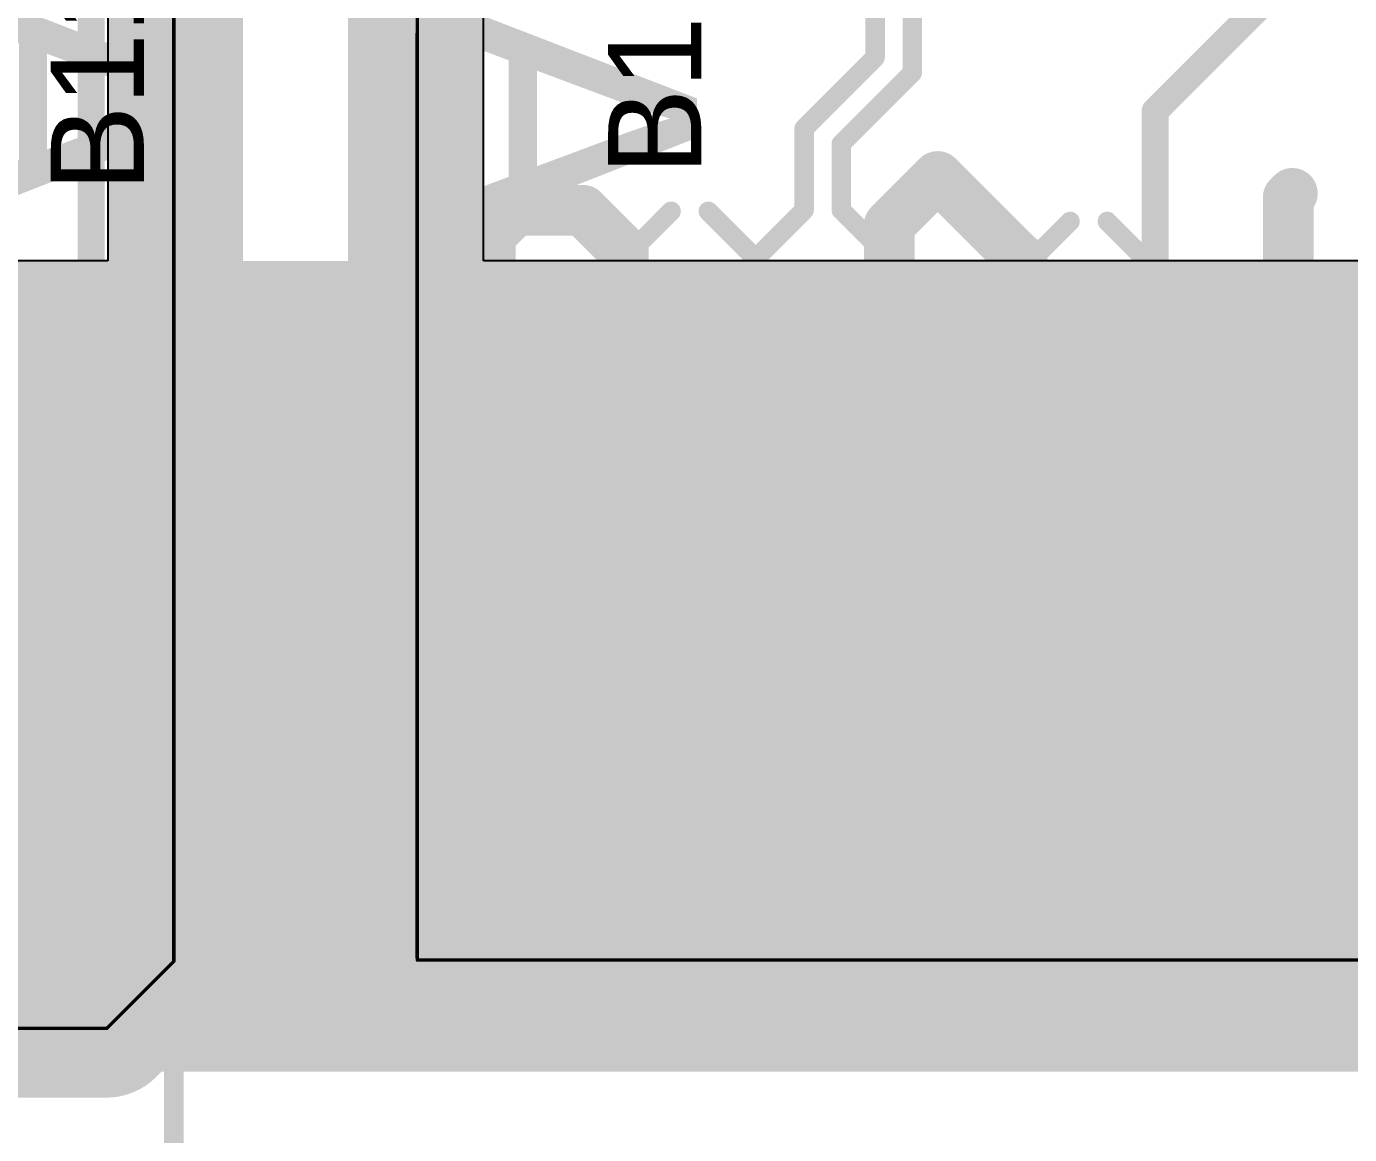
# Model space of a CAD drawing. Header units: inches. Extents: x -1.3 to 11.9, y -6.8 to 4.2.
# Drawn here: x 2.1702 to 2.5619, y -0.2086 to 0.1194 of the extents above; entities that cross this region are included whole.
import ezdxf

# ---------------------------------------------------------------- set-up
doc = ezdxf.new("R2010")
doc.units = ezdxf.units.IN
doc.header["$MEASUREMENT"] = 0
for name, color, linetype in [('02_GND1', 76, 'Continuous'), ('04_GND2', 16, 'Continuous'), ('06_GND3', 216, 'Continuous'), ('08_GND4', 136, 'Continuous'), ('09_PWR1', 136, 'Continuous'), ('10_PWR2', 136, 'Continuous'), ('11_GND5', 136, 'Continuous'), ('13_GND6', 136, 'Continuous'), ('15_GND7', 136, 'Continuous'), ('Board', 76, 'Continuous'), ('BOTTOM', 5, 'Continuous'), ('Bottom Overlay', 54, 'Continuous'), ('Bottom Paste', 16, 'Continuous'), ('Bottom Solder', 6, 'Continuous'), ('FAB_DWG_INFO', 1, 'Continuous'), ('TOP', 1, 'Continuous'), ('Top Overlay', 2, 'Continuous'), ('Top Paste', 8, 'Continuous'), ('Top Solder', 216, 'Continuous')]:
    doc.layers.add(name, color=color, linetype=linetype)
doc.styles.add('Arial', font='', dxfattribs={"height": 0.2})
doc.styles.get('Arial').set_extended_font_data('Arial')

# ---------------------------------------------------------------- blocks, each defined once
blk = doc.blocks.new('PCIE_8LANE_EDGE_316')
at = {"layer": 'BOTTOM'}
for points in [[(-0.60455, -0.03098), (-0.57655, -0.03098), (-0.57655, -0.19998), (-0.60455, -0.19998)], [(-0.48644, -0.03098), (-0.45844, -0.03098), (-0.45844, -0.19998), (-0.48644, -0.19998)], [(-0.44707, -0.03098), (-0.41907, -0.03098), (-0.41907, -0.19998), (-0.44707, -0.19998)], [(-0.4077, -0.03098), (-0.3797, -0.03098), (-0.3797, -0.19998), (-0.4077, -0.19998)], [(-0.36833, -0.03098), (-0.34033, -0.03098), (-0.34033, -0.19998), (-0.36833, -0.19998)], [(-0.32896, -0.03098), (-0.30096, -0.03098), (-0.30096, -0.19998), (-0.32896, -0.19998)], [(-0.28959, -0.03098), (-0.26159, -0.03098), (-0.26159, -0.19998), (-0.28959, -0.19998)], [(-0.25022, -0.03098), (-0.22222, -0.03098), (-0.22222, -0.19998), (-0.25022, -0.19998)]]:
    blk.add_hatch(color=5, dxfattribs=at).paths.add_polyline_path(points)
at = {"layer": 'Bottom Paste'}
for points in [[(-0.60455, -0.03098), (-0.57655, -0.03098), (-0.57655, -0.19998), (-0.60455, -0.19998)], [(-0.48644, -0.03098), (-0.45844, -0.03098), (-0.45844, -0.19998), (-0.48644, -0.19998)], [(-0.44707, -0.03098), (-0.41907, -0.03098), (-0.41907, -0.19998), (-0.44707, -0.19998)], [(-0.4077, -0.03098), (-0.3797, -0.03098), (-0.3797, -0.19998), (-0.4077, -0.19998)], [(-0.36833, -0.03098), (-0.34033, -0.03098), (-0.34033, -0.19998), (-0.36833, -0.19998)], [(-0.32896, -0.03098), (-0.30096, -0.03098), (-0.30096, -0.19998), (-0.32896, -0.19998)], [(-0.28959, -0.03098), (-0.26159, -0.03098), (-0.26159, -0.19998), (-0.28959, -0.19998)], [(-0.25022, -0.03098), (-0.22222, -0.03098), (-0.22222, -0.19998), (-0.25022, -0.19998)]]:
    blk.add_hatch(color=16, dxfattribs=at).paths.add_polyline_path(points)
at = {"layer": 'Bottom Solder'}
for points in [[(-0.60855, -0.02698), (-0.57255, -0.02698), (-0.57255, -0.20398), (-0.60855, -0.20398)], [(-0.49044, -0.02698), (-0.45444, -0.02698), (-0.45444, -0.20398), (-0.49044, -0.20398)], [(-0.45107, -0.02698), (-0.41507, -0.02698), (-0.41507, -0.20398), (-0.45107, -0.20398)], [(-0.4117, -0.02698), (-0.3757, -0.02698), (-0.3757, -0.20398), (-0.4117, -0.20398)], [(-0.37233, -0.02698), (-0.33633, -0.02698), (-0.33633, -0.20398), (-0.37233, -0.20398)], [(-0.33296, -0.02698), (-0.29696, -0.02698), (-0.29696, -0.20398), (-0.33296, -0.20398)], [(-0.29359, -0.02698), (-0.25759, -0.02698), (-0.25759, -0.20398), (-0.29359, -0.20398)], [(-0.25422, -0.02698), (-0.21822, -0.02698), (-0.21822, -0.20398), (-0.25422, -0.20398)]]:
    blk.add_hatch(color=6, dxfattribs=at).paths.add_polyline_path(points)
at = {"layer": 'TOP'}
for points in [[(-0.60455, -0.03098), (-0.57655, -0.03098), (-0.57655, -0.19998), (-0.60455, -0.19998)], [(-0.48644, -0.03098), (-0.45844, -0.03098), (-0.45844, -0.19998), (-0.48644, -0.19998)], [(-0.44707, -0.03098), (-0.41907, -0.03098), (-0.41907, -0.19998), (-0.44707, -0.19998)], [(-0.4077, -0.03098), (-0.3797, -0.03098), (-0.3797, -0.19998), (-0.4077, -0.19998)], [(-0.36833, -0.03098), (-0.34033, -0.03098), (-0.34033, -0.19998), (-0.36833, -0.19998)], [(-0.32896, -0.03098), (-0.30096, -0.03098), (-0.30096, -0.19998), (-0.32896, -0.19998)], [(-0.28959, -0.03098), (-0.26159, -0.03098), (-0.26159, -0.15698), (-0.28959, -0.15698)], [(-0.25022, -0.03098), (-0.22222, -0.03098), (-0.22222, -0.19998), (-0.25022, -0.19998)]]:
    blk.add_hatch(color=1, dxfattribs=at).paths.add_polyline_path(points)
at = {"layer": 'Top Paste'}
for points in [[(-0.60455, -0.03098), (-0.57655, -0.03098), (-0.57655, -0.19998), (-0.60455, -0.19998)], [(-0.48644, -0.03098), (-0.45844, -0.03098), (-0.45844, -0.19998), (-0.48644, -0.19998)], [(-0.44707, -0.03098), (-0.41907, -0.03098), (-0.41907, -0.19998), (-0.44707, -0.19998)], [(-0.4077, -0.03098), (-0.3797, -0.03098), (-0.3797, -0.19998), (-0.4077, -0.19998)], [(-0.36833, -0.03098), (-0.34033, -0.03098), (-0.34033, -0.19998), (-0.36833, -0.19998)], [(-0.32896, -0.03098), (-0.30096, -0.03098), (-0.30096, -0.19998), (-0.32896, -0.19998)], [(-0.28959, -0.03098), (-0.26159, -0.03098), (-0.26159, -0.15698), (-0.28959, -0.15698)], [(-0.25022, -0.03098), (-0.22222, -0.03098), (-0.22222, -0.19998), (-0.25022, -0.19998)]]:
    blk.add_hatch(color=8, dxfattribs=at).paths.add_polyline_path(points)
at = {"layer": 'Top Solder'}
for points in [[(-0.60855, -0.02698), (-0.57255, -0.02698), (-0.57255, -0.20398), (-0.60855, -0.20398)], [(-0.49044, -0.02698), (-0.45444, -0.02698), (-0.45444, -0.20398), (-0.49044, -0.20398)], [(-0.45107, -0.02698), (-0.41507, -0.02698), (-0.41507, -0.20398), (-0.45107, -0.20398)], [(-0.4117, -0.02698), (-0.3757, -0.02698), (-0.3757, -0.20398), (-0.4117, -0.20398)], [(-0.37233, -0.02698), (-0.33633, -0.02698), (-0.33633, -0.20398), (-0.37233, -0.20398)], [(-0.33296, -0.02698), (-0.29696, -0.02698), (-0.29696, -0.20398), (-0.33296, -0.20398)], [(-0.29359, -0.02698), (-0.25759, -0.02698), (-0.25759, -0.16098), (-0.29359, -0.16098)], [(-0.25422, -0.02698), (-0.21822, -0.02698), (-0.21822, -0.20398), (-0.25422, -0.20398)]]:
    blk.add_hatch(color=216, dxfattribs=at).paths.add_polyline_path(points)
at = {"layer": 'Board'}
blk.add_lwpolyline([(-0.49409, -0.2313, 0.001, 0.001, 0), (-0.49409, 0.04232, 0.001, 0.001, 0)], format="xyseb", dxfattribs=at)
for points in [[(-0.49434, 0.04232, 0.0005, 0.0005, 1), (-0.49384, 0.04232, 0.0005, 0.0005, 1)], [(-0.49434, -0.2313, 0.0005, 0.0005, 1), (-0.49384, -0.2313, 0.0005, 0.0005, 1)]]:
    blk.add_lwpolyline(points, format="xyseb", close=True, dxfattribs=at)
at = {"layer": 'Bottom Overlay', "style": 'Arial', "text_generation_flag": 2}
for s, p in [('A11', (-0.63498, -0.01463)), ('A12', (-0.48998, -0.01963))]:
    blk.add_text(s, height=0.07874, rotation=270, dxfattribs=at).set_placement(p)
at = {"layer": 'Top Overlay', "style": 'Arial'}
for s, p in [('B12', (-0.40998, 0.00037)), ('B11', (-0.57498, -0.00463))]:
    blk.add_text(s, height=0.027559, rotation=90, dxfattribs=at).set_placement(p)

msp = doc.modelspace()

# ---------------------------------------------------------------- hatches: boundary and pattern name
at = {"layer": '02_GND1'}
msp.add_hatch(color=76, dxfattribs=at).paths.add_polyline_path([(1.765, -0.175), (3.81, -0.175), (3.81, 0.05), (1.765, 0.05)])
at = {"layer": '04_GND2'}
msp.add_hatch(color=16, dxfattribs=at).paths.add_polyline_path([(1.77, -0.18), (3.815, -0.18), (3.815, 0.05), (1.77, 0.05)])
at = {"layer": '06_GND3'}
msp.add_hatch(color=216, dxfattribs=at).paths.add_polyline_path([(1.77, -0.185), (3.815, -0.185), (3.815, 0.05), (1.77, 0.05)])
at = {"layer": '08_GND4'}
msp.add_hatch(color=136, dxfattribs=at).paths.add_polyline_path([(1.765, -0.185), (3.815, -0.185), (3.815, 0.05), (1.765, 0.05)])
at = {"layer": '09_PWR1'}
msp.add_hatch(color=136, dxfattribs=at).paths.add_polyline_path([(1.765, -0.19), (3.815, -0.19), (3.815, 0.05), (1.765, 0.05)])
at = {"layer": '10_PWR2'}
msp.add_hatch(color=136, dxfattribs=at).paths.add_polyline_path([(1.76, -0.19), (3.815, -0.19), (3.815, 0.05), (1.76, 0.05)])
at = {"layer": '11_GND5'}
msp.add_hatch(color=136, dxfattribs=at).paths.add_polyline_path([(1.76, -0.185), (3.815, -0.185), (3.815, 0.05), (1.76, 0.05)])
at = {"layer": '13_GND6'}
msp.add_hatch(color=136, dxfattribs=at).paths.add_polyline_path([(1.76, -0.185), (3.815, -0.185), (3.815, 0.05), (1.76, 0.05)])
at = {"layer": '15_GND7'}
msp.add_hatch(color=136, dxfattribs=at).paths.add_polyline_path([(1.765, -0.185), (3.815, -0.185), (3.815, 0.05), (1.765, 0.05)])
at = {"layer": 'Bottom Solder'}
msp.add_hatch(color=6, dxfattribs=at).paths.add_polyline_path([(1.748, -0.186), (3.82, -0.186), (3.82, 0.048), (1.748, 0.048)])
at = {"layer": 'Top Solder'}
msp.add_hatch(color=216, dxfattribs=at).paths.add_polyline_path([(1.749, -0.185), (3.815, -0.185), (3.815, 0.048), (1.749, 0.048)])

# ---------------------------------------------------------------- linework, layer by layer
at = {"layer": '02_GND1'}
for p, q in [((2.19429, 0.14465), (2.19429, 0.05)), ((2.30556, 0.05), (2.30556, 0.1448)), ((2.19429, 0.05), (1.79072, 0.05)), ((3.77121, 0.05), (2.30556, 0.05))]:
    msp.add_line(p, q, dxfattribs=at)
for points in [[(2.21438, -0.15733, 0.04, 0.04, 0), (2.21438, 0.14465, 0.04, 0.04, 0)], [(2.28547, -0.15697, 0.04, 0.04, 0), (2.28547, 0.1448, 0.04, 0.04, 0)], [(2.28547, -0.15697, 0.04, 0.04, 0), (2.28598, -0.15748, 0.04, 0.04, 0)], [(2.1944, -0.17753, 0.04, 0.04, 0), (2.21423, -0.15769, 0.04, 0.04, 0)], [(2.21423, -0.15769, 0.04, 0.04, 0), (2.21438, -0.15733, 0.04, 0.04, 0)], [(2.28598, -0.15748, 0.04, 0.04, 0), (3.79079, -0.15748, 0.04, 0.04, 0)], [(1.79134, -0.17768, 0.04, 0.04, 0), (2.19403, -0.17768, 0.04, 0.04, 0)], [(2.19403, -0.17768, 0.04, 0.04, 0), (2.1944, -0.17753, 0.04, 0.04, 0)]]:
    msp.add_lwpolyline(points, format="xyseb", dxfattribs=at)
for points in [[(2.27547, -0.15697, 0.02, 0.02, 1), (2.29547, -0.15697, 0.02, 0.02, 1)], [(2.27547, -0.15697, 0.02, 0.02, 1), (2.29547, -0.15697, 0.02, 0.02, 1)], [(2.20423, -0.15769, 0.02, 0.02, 1), (2.22423, -0.15769, 0.02, 0.02, 1)], [(2.20423, -0.15769, 0.02, 0.02, 1), (2.22423, -0.15769, 0.02, 0.02, 1)], [(2.20438, -0.15733, 0.02, 0.02, 1), (2.22438, -0.15733, 0.02, 0.02, 1)], [(2.20438, -0.15733, 0.02, 0.02, 1), (2.22438, -0.15733, 0.02, 0.02, 1)], [(2.27598, -0.15748, 0.02, 0.02, 1), (2.29598, -0.15748, 0.02, 0.02, 1)], [(2.27598, -0.15748, 0.02, 0.02, 1), (2.29598, -0.15748, 0.02, 0.02, 1)], [(2.18403, -0.17768, 0.02, 0.02, 1), (2.20403, -0.17768, 0.02, 0.02, 1)], [(2.18403, -0.17768, 0.02, 0.02, 1), (2.20403, -0.17768, 0.02, 0.02, 1)], [(2.1844, -0.17753, 0.02, 0.02, 1), (2.2044, -0.17753, 0.02, 0.02, 1)], [(2.1844, -0.17753, 0.02, 0.02, 1), (2.2044, -0.17753, 0.02, 0.02, 1)]]:
    msp.add_lwpolyline(points, format="xyseb", close=True, dxfattribs=at)
at = {"layer": '04_GND2'}
for p, q in [((2.19429, 0.14465), (2.19429, 0.05)), ((2.30556, 0.05), (2.30556, 0.1448)), ((2.19429, 0.05), (1.79072, 0.05)), ((3.77121, 0.05), (2.30556, 0.05))]:
    msp.add_line(p, q, dxfattribs=at)
for points in [[(2.21438, -0.15733, 0.04, 0.04, 0), (2.21438, 0.14465, 0.04, 0.04, 0)], [(2.28547, -0.15697, 0.04, 0.04, 0), (2.28547, 0.1448, 0.04, 0.04, 0)], [(2.28547, -0.15697, 0.04, 0.04, 0), (2.28598, -0.15748, 0.04, 0.04, 0)], [(2.1944, -0.17753, 0.04, 0.04, 0), (2.21423, -0.15769, 0.04, 0.04, 0)], [(2.21423, -0.15769, 0.04, 0.04, 0), (2.21438, -0.15733, 0.04, 0.04, 0)], [(2.28598, -0.15748, 0.04, 0.04, 0), (3.79079, -0.15748, 0.04, 0.04, 0)], [(1.79134, -0.17768, 0.04, 0.04, 0), (2.19403, -0.17768, 0.04, 0.04, 0)], [(2.19403, -0.17768, 0.04, 0.04, 0), (2.1944, -0.17753, 0.04, 0.04, 0)]]:
    msp.add_lwpolyline(points, format="xyseb", dxfattribs=at)
for points in [[(2.27547, -0.15697, 0.02, 0.02, 1), (2.29547, -0.15697, 0.02, 0.02, 1)], [(2.27547, -0.15697, 0.02, 0.02, 1), (2.29547, -0.15697, 0.02, 0.02, 1)], [(2.20423, -0.15769, 0.02, 0.02, 1), (2.22423, -0.15769, 0.02, 0.02, 1)], [(2.20423, -0.15769, 0.02, 0.02, 1), (2.22423, -0.15769, 0.02, 0.02, 1)], [(2.20438, -0.15733, 0.02, 0.02, 1), (2.22438, -0.15733, 0.02, 0.02, 1)], [(2.20438, -0.15733, 0.02, 0.02, 1), (2.22438, -0.15733, 0.02, 0.02, 1)], [(2.27598, -0.15748, 0.02, 0.02, 1), (2.29598, -0.15748, 0.02, 0.02, 1)], [(2.27598, -0.15748, 0.02, 0.02, 1), (2.29598, -0.15748, 0.02, 0.02, 1)], [(2.18403, -0.17768, 0.02, 0.02, 1), (2.20403, -0.17768, 0.02, 0.02, 1)], [(2.18403, -0.17768, 0.02, 0.02, 1), (2.20403, -0.17768, 0.02, 0.02, 1)], [(2.1844, -0.17753, 0.02, 0.02, 1), (2.2044, -0.17753, 0.02, 0.02, 1)], [(2.1844, -0.17753, 0.02, 0.02, 1), (2.2044, -0.17753, 0.02, 0.02, 1)]]:
    msp.add_lwpolyline(points, format="xyseb", close=True, dxfattribs=at)
at = {"layer": '06_GND3'}
for p, q in [((2.19429, 0.14465), (2.19429, 0.05)), ((2.30556, 0.05), (2.30556, 0.1448)), ((2.19429, 0.05), (1.79072, 0.05)), ((3.77121, 0.05), (2.30556, 0.05))]:
    msp.add_line(p, q, dxfattribs=at)
for points in [[(2.21438, -0.15733, 0.04, 0.04, 0), (2.21438, 0.14465, 0.04, 0.04, 0)], [(2.28547, -0.15697, 0.04, 0.04, 0), (2.28547, 0.1448, 0.04, 0.04, 0)], [(2.28547, -0.15697, 0.04, 0.04, 0), (2.28598, -0.15748, 0.04, 0.04, 0)], [(2.1944, -0.17753, 0.04, 0.04, 0), (2.21423, -0.15769, 0.04, 0.04, 0)], [(2.21423, -0.15769, 0.04, 0.04, 0), (2.21438, -0.15733, 0.04, 0.04, 0)], [(2.28598, -0.15748, 0.04, 0.04, 0), (3.79079, -0.15748, 0.04, 0.04, 0)], [(1.79134, -0.17768, 0.04, 0.04, 0), (2.19403, -0.17768, 0.04, 0.04, 0)], [(2.19403, -0.17768, 0.04, 0.04, 0), (2.1944, -0.17753, 0.04, 0.04, 0)]]:
    msp.add_lwpolyline(points, format="xyseb", dxfattribs=at)
for points in [[(2.27547, -0.15697, 0.02, 0.02, 1), (2.29547, -0.15697, 0.02, 0.02, 1)], [(2.27547, -0.15697, 0.02, 0.02, 1), (2.29547, -0.15697, 0.02, 0.02, 1)], [(2.20423, -0.15769, 0.02, 0.02, 1), (2.22423, -0.15769, 0.02, 0.02, 1)], [(2.20423, -0.15769, 0.02, 0.02, 1), (2.22423, -0.15769, 0.02, 0.02, 1)], [(2.20438, -0.15733, 0.02, 0.02, 1), (2.22438, -0.15733, 0.02, 0.02, 1)], [(2.20438, -0.15733, 0.02, 0.02, 1), (2.22438, -0.15733, 0.02, 0.02, 1)], [(2.27598, -0.15748, 0.02, 0.02, 1), (2.29598, -0.15748, 0.02, 0.02, 1)], [(2.27598, -0.15748, 0.02, 0.02, 1), (2.29598, -0.15748, 0.02, 0.02, 1)], [(2.18403, -0.17768, 0.02, 0.02, 1), (2.20403, -0.17768, 0.02, 0.02, 1)], [(2.18403, -0.17768, 0.02, 0.02, 1), (2.20403, -0.17768, 0.02, 0.02, 1)], [(2.1844, -0.17753, 0.02, 0.02, 1), (2.2044, -0.17753, 0.02, 0.02, 1)], [(2.1844, -0.17753, 0.02, 0.02, 1), (2.2044, -0.17753, 0.02, 0.02, 1)]]:
    msp.add_lwpolyline(points, format="xyseb", close=True, dxfattribs=at)
at = {"layer": '08_GND4'}
for p, q in [((2.19429, 0.14465), (2.19429, 0.05)), ((2.30556, 0.05), (2.30556, 0.1448)), ((2.19429, 0.05), (1.79072, 0.05)), ((3.77121, 0.05), (2.30556, 0.05))]:
    msp.add_line(p, q, dxfattribs=at)
for points in [[(2.21438, -0.15733, 0.04, 0.04, 0), (2.21438, 0.14465, 0.04, 0.04, 0)], [(2.28547, -0.15697, 0.04, 0.04, 0), (2.28547, 0.1448, 0.04, 0.04, 0)], [(2.28547, -0.15697, 0.04, 0.04, 0), (2.28598, -0.15748, 0.04, 0.04, 0)], [(2.1944, -0.17753, 0.04, 0.04, 0), (2.21423, -0.15769, 0.04, 0.04, 0)], [(2.21423, -0.15769, 0.04, 0.04, 0), (2.21438, -0.15733, 0.04, 0.04, 0)], [(2.28598, -0.15748, 0.04, 0.04, 0), (3.79079, -0.15748, 0.04, 0.04, 0)], [(1.79134, -0.17768, 0.04, 0.04, 0), (2.19403, -0.17768, 0.04, 0.04, 0)], [(2.19403, -0.17768, 0.04, 0.04, 0), (2.1944, -0.17753, 0.04, 0.04, 0)]]:
    msp.add_lwpolyline(points, format="xyseb", dxfattribs=at)
for points in [[(2.27547, -0.15697, 0.02, 0.02, 1), (2.29547, -0.15697, 0.02, 0.02, 1)], [(2.27547, -0.15697, 0.02, 0.02, 1), (2.29547, -0.15697, 0.02, 0.02, 1)], [(2.20423, -0.15769, 0.02, 0.02, 1), (2.22423, -0.15769, 0.02, 0.02, 1)], [(2.20423, -0.15769, 0.02, 0.02, 1), (2.22423, -0.15769, 0.02, 0.02, 1)], [(2.20438, -0.15733, 0.02, 0.02, 1), (2.22438, -0.15733, 0.02, 0.02, 1)], [(2.20438, -0.15733, 0.02, 0.02, 1), (2.22438, -0.15733, 0.02, 0.02, 1)], [(2.27598, -0.15748, 0.02, 0.02, 1), (2.29598, -0.15748, 0.02, 0.02, 1)], [(2.27598, -0.15748, 0.02, 0.02, 1), (2.29598, -0.15748, 0.02, 0.02, 1)], [(2.18403, -0.17768, 0.02, 0.02, 1), (2.20403, -0.17768, 0.02, 0.02, 1)], [(2.18403, -0.17768, 0.02, 0.02, 1), (2.20403, -0.17768, 0.02, 0.02, 1)], [(2.1844, -0.17753, 0.02, 0.02, 1), (2.2044, -0.17753, 0.02, 0.02, 1)], [(2.1844, -0.17753, 0.02, 0.02, 1), (2.2044, -0.17753, 0.02, 0.02, 1)]]:
    msp.add_lwpolyline(points, format="xyseb", close=True, dxfattribs=at)
at = {"layer": '09_PWR1'}
for p, q in [((2.19429, 0.14465), (2.19429, 0.05)), ((2.30556, 0.05), (2.30556, 0.1448)), ((2.19429, 0.05), (1.79072, 0.05)), ((3.77121, 0.05), (2.30556, 0.05))]:
    msp.add_line(p, q, dxfattribs=at)
for points in [[(2.21438, -0.15733, 0.04, 0.04, 0), (2.21438, 0.14465, 0.04, 0.04, 0)], [(2.28547, -0.15697, 0.04, 0.04, 0), (2.28547, 0.1448, 0.04, 0.04, 0)], [(2.28547, -0.15697, 0.04, 0.04, 0), (2.28598, -0.15748, 0.04, 0.04, 0)], [(2.1944, -0.17753, 0.04, 0.04, 0), (2.21423, -0.15769, 0.04, 0.04, 0)], [(2.21423, -0.15769, 0.04, 0.04, 0), (2.21438, -0.15733, 0.04, 0.04, 0)], [(2.28598, -0.15748, 0.04, 0.04, 0), (3.79079, -0.15748, 0.04, 0.04, 0)], [(1.79134, -0.17768, 0.04, 0.04, 0), (2.19403, -0.17768, 0.04, 0.04, 0)], [(2.19403, -0.17768, 0.04, 0.04, 0), (2.1944, -0.17753, 0.04, 0.04, 0)]]:
    msp.add_lwpolyline(points, format="xyseb", dxfattribs=at)
for points in [[(2.27547, -0.15697, 0.02, 0.02, 1), (2.29547, -0.15697, 0.02, 0.02, 1)], [(2.27547, -0.15697, 0.02, 0.02, 1), (2.29547, -0.15697, 0.02, 0.02, 1)], [(2.20423, -0.15769, 0.02, 0.02, 1), (2.22423, -0.15769, 0.02, 0.02, 1)], [(2.20423, -0.15769, 0.02, 0.02, 1), (2.22423, -0.15769, 0.02, 0.02, 1)], [(2.20438, -0.15733, 0.02, 0.02, 1), (2.22438, -0.15733, 0.02, 0.02, 1)], [(2.20438, -0.15733, 0.02, 0.02, 1), (2.22438, -0.15733, 0.02, 0.02, 1)], [(2.27598, -0.15748, 0.02, 0.02, 1), (2.29598, -0.15748, 0.02, 0.02, 1)], [(2.27598, -0.15748, 0.02, 0.02, 1), (2.29598, -0.15748, 0.02, 0.02, 1)], [(2.18403, -0.17768, 0.02, 0.02, 1), (2.20403, -0.17768, 0.02, 0.02, 1)], [(2.18403, -0.17768, 0.02, 0.02, 1), (2.20403, -0.17768, 0.02, 0.02, 1)], [(2.1844, -0.17753, 0.02, 0.02, 1), (2.2044, -0.17753, 0.02, 0.02, 1)], [(2.1844, -0.17753, 0.02, 0.02, 1), (2.2044, -0.17753, 0.02, 0.02, 1)]]:
    msp.add_lwpolyline(points, format="xyseb", close=True, dxfattribs=at)
at = {"layer": '10_PWR2'}
for p, q in [((2.19429, 0.14465), (2.19429, 0.05)), ((2.30556, 0.05), (2.30556, 0.1448)), ((2.19429, 0.05), (1.79072, 0.05)), ((3.77121, 0.05), (2.30556, 0.05))]:
    msp.add_line(p, q, dxfattribs=at)
for points in [[(2.21438, -0.15733, 0.04, 0.04, 0), (2.21438, 0.14465, 0.04, 0.04, 0)], [(2.28547, -0.15697, 0.04, 0.04, 0), (2.28547, 0.1448, 0.04, 0.04, 0)], [(2.28547, -0.15697, 0.04, 0.04, 0), (2.28598, -0.15748, 0.04, 0.04, 0)], [(2.1944, -0.17753, 0.04, 0.04, 0), (2.21423, -0.15769, 0.04, 0.04, 0)], [(2.21423, -0.15769, 0.04, 0.04, 0), (2.21438, -0.15733, 0.04, 0.04, 0)], [(2.28598, -0.15748, 0.04, 0.04, 0), (3.79079, -0.15748, 0.04, 0.04, 0)], [(1.79134, -0.17768, 0.04, 0.04, 0), (2.19403, -0.17768, 0.04, 0.04, 0)], [(2.19403, -0.17768, 0.04, 0.04, 0), (2.1944, -0.17753, 0.04, 0.04, 0)]]:
    msp.add_lwpolyline(points, format="xyseb", dxfattribs=at)
for points in [[(2.27547, -0.15697, 0.02, 0.02, 1), (2.29547, -0.15697, 0.02, 0.02, 1)], [(2.27547, -0.15697, 0.02, 0.02, 1), (2.29547, -0.15697, 0.02, 0.02, 1)], [(2.20423, -0.15769, 0.02, 0.02, 1), (2.22423, -0.15769, 0.02, 0.02, 1)], [(2.20423, -0.15769, 0.02, 0.02, 1), (2.22423, -0.15769, 0.02, 0.02, 1)], [(2.20438, -0.15733, 0.02, 0.02, 1), (2.22438, -0.15733, 0.02, 0.02, 1)], [(2.20438, -0.15733, 0.02, 0.02, 1), (2.22438, -0.15733, 0.02, 0.02, 1)], [(2.27598, -0.15748, 0.02, 0.02, 1), (2.29598, -0.15748, 0.02, 0.02, 1)], [(2.27598, -0.15748, 0.02, 0.02, 1), (2.29598, -0.15748, 0.02, 0.02, 1)], [(2.18403, -0.17768, 0.02, 0.02, 1), (2.20403, -0.17768, 0.02, 0.02, 1)], [(2.18403, -0.17768, 0.02, 0.02, 1), (2.20403, -0.17768, 0.02, 0.02, 1)], [(2.1844, -0.17753, 0.02, 0.02, 1), (2.2044, -0.17753, 0.02, 0.02, 1)], [(2.1844, -0.17753, 0.02, 0.02, 1), (2.2044, -0.17753, 0.02, 0.02, 1)]]:
    msp.add_lwpolyline(points, format="xyseb", close=True, dxfattribs=at)
at = {"layer": '11_GND5'}
for p, q in [((2.19429, 0.14465), (2.19429, 0.05)), ((2.30556, 0.05), (2.30556, 0.1448)), ((2.19429, 0.05), (1.79072, 0.05)), ((3.77121, 0.05), (2.30556, 0.05))]:
    msp.add_line(p, q, dxfattribs=at)
for points in [[(2.21438, -0.15733, 0.04, 0.04, 0), (2.21438, 0.14465, 0.04, 0.04, 0)], [(2.28547, -0.15697, 0.04, 0.04, 0), (2.28547, 0.1448, 0.04, 0.04, 0)], [(2.28547, -0.15697, 0.04, 0.04, 0), (2.28598, -0.15748, 0.04, 0.04, 0)], [(2.1944, -0.17753, 0.04, 0.04, 0), (2.21423, -0.15769, 0.04, 0.04, 0)], [(2.21423, -0.15769, 0.04, 0.04, 0), (2.21438, -0.15733, 0.04, 0.04, 0)], [(2.28598, -0.15748, 0.04, 0.04, 0), (3.79079, -0.15748, 0.04, 0.04, 0)], [(1.79134, -0.17768, 0.04, 0.04, 0), (2.19403, -0.17768, 0.04, 0.04, 0)], [(2.19403, -0.17768, 0.04, 0.04, 0), (2.1944, -0.17753, 0.04, 0.04, 0)]]:
    msp.add_lwpolyline(points, format="xyseb", dxfattribs=at)
for points in [[(2.27547, -0.15697, 0.02, 0.02, 1), (2.29547, -0.15697, 0.02, 0.02, 1)], [(2.27547, -0.15697, 0.02, 0.02, 1), (2.29547, -0.15697, 0.02, 0.02, 1)], [(2.20423, -0.15769, 0.02, 0.02, 1), (2.22423, -0.15769, 0.02, 0.02, 1)], [(2.20423, -0.15769, 0.02, 0.02, 1), (2.22423, -0.15769, 0.02, 0.02, 1)], [(2.20438, -0.15733, 0.02, 0.02, 1), (2.22438, -0.15733, 0.02, 0.02, 1)], [(2.20438, -0.15733, 0.02, 0.02, 1), (2.22438, -0.15733, 0.02, 0.02, 1)], [(2.27598, -0.15748, 0.02, 0.02, 1), (2.29598, -0.15748, 0.02, 0.02, 1)], [(2.27598, -0.15748, 0.02, 0.02, 1), (2.29598, -0.15748, 0.02, 0.02, 1)], [(2.18403, -0.17768, 0.02, 0.02, 1), (2.20403, -0.17768, 0.02, 0.02, 1)], [(2.18403, -0.17768, 0.02, 0.02, 1), (2.20403, -0.17768, 0.02, 0.02, 1)], [(2.1844, -0.17753, 0.02, 0.02, 1), (2.2044, -0.17753, 0.02, 0.02, 1)], [(2.1844, -0.17753, 0.02, 0.02, 1), (2.2044, -0.17753, 0.02, 0.02, 1)]]:
    msp.add_lwpolyline(points, format="xyseb", close=True, dxfattribs=at)
at = {"layer": '13_GND6'}
for p, q in [((2.19429, 0.14465), (2.19429, 0.05)), ((2.30556, 0.05), (2.30556, 0.1448)), ((2.19429, 0.05), (1.79072, 0.05)), ((3.77121, 0.05), (2.30556, 0.05))]:
    msp.add_line(p, q, dxfattribs=at)
for points in [[(2.21438, -0.15733, 0.04, 0.04, 0), (2.21438, 0.14465, 0.04, 0.04, 0)], [(2.28547, -0.15697, 0.04, 0.04, 0), (2.28547, 0.1448, 0.04, 0.04, 0)], [(2.28547, -0.15697, 0.04, 0.04, 0), (2.28598, -0.15748, 0.04, 0.04, 0)], [(2.1944, -0.17753, 0.04, 0.04, 0), (2.21423, -0.15769, 0.04, 0.04, 0)], [(2.21423, -0.15769, 0.04, 0.04, 0), (2.21438, -0.15733, 0.04, 0.04, 0)], [(2.28598, -0.15748, 0.04, 0.04, 0), (3.79079, -0.15748, 0.04, 0.04, 0)], [(1.79134, -0.17768, 0.04, 0.04, 0), (2.19403, -0.17768, 0.04, 0.04, 0)], [(2.19403, -0.17768, 0.04, 0.04, 0), (2.1944, -0.17753, 0.04, 0.04, 0)]]:
    msp.add_lwpolyline(points, format="xyseb", dxfattribs=at)
for points in [[(2.27547, -0.15697, 0.02, 0.02, 1), (2.29547, -0.15697, 0.02, 0.02, 1)], [(2.27547, -0.15697, 0.02, 0.02, 1), (2.29547, -0.15697, 0.02, 0.02, 1)], [(2.20423, -0.15769, 0.02, 0.02, 1), (2.22423, -0.15769, 0.02, 0.02, 1)], [(2.20423, -0.15769, 0.02, 0.02, 1), (2.22423, -0.15769, 0.02, 0.02, 1)], [(2.20438, -0.15733, 0.02, 0.02, 1), (2.22438, -0.15733, 0.02, 0.02, 1)], [(2.20438, -0.15733, 0.02, 0.02, 1), (2.22438, -0.15733, 0.02, 0.02, 1)], [(2.27598, -0.15748, 0.02, 0.02, 1), (2.29598, -0.15748, 0.02, 0.02, 1)], [(2.27598, -0.15748, 0.02, 0.02, 1), (2.29598, -0.15748, 0.02, 0.02, 1)], [(2.18403, -0.17768, 0.02, 0.02, 1), (2.20403, -0.17768, 0.02, 0.02, 1)], [(2.18403, -0.17768, 0.02, 0.02, 1), (2.20403, -0.17768, 0.02, 0.02, 1)], [(2.1844, -0.17753, 0.02, 0.02, 1), (2.2044, -0.17753, 0.02, 0.02, 1)], [(2.1844, -0.17753, 0.02, 0.02, 1), (2.2044, -0.17753, 0.02, 0.02, 1)]]:
    msp.add_lwpolyline(points, format="xyseb", close=True, dxfattribs=at)
at = {"layer": '15_GND7'}
for p, q in [((2.19429, 0.14465), (2.19429, 0.05)), ((2.30556, 0.05), (2.30556, 0.1448)), ((2.19429, 0.05), (1.79072, 0.05)), ((3.77121, 0.05), (2.30556, 0.05))]:
    msp.add_line(p, q, dxfattribs=at)
for points in [[(2.21438, -0.15733, 0.04, 0.04, 0), (2.21438, 0.14465, 0.04, 0.04, 0)], [(2.28547, -0.15697, 0.04, 0.04, 0), (2.28547, 0.1448, 0.04, 0.04, 0)], [(2.28547, -0.15697, 0.04, 0.04, 0), (2.28598, -0.15748, 0.04, 0.04, 0)], [(2.1944, -0.17753, 0.04, 0.04, 0), (2.21423, -0.15769, 0.04, 0.04, 0)], [(2.21423, -0.15769, 0.04, 0.04, 0), (2.21438, -0.15733, 0.04, 0.04, 0)], [(2.28598, -0.15748, 0.04, 0.04, 0), (3.79079, -0.15748, 0.04, 0.04, 0)], [(1.79134, -0.17768, 0.04, 0.04, 0), (2.19403, -0.17768, 0.04, 0.04, 0)], [(2.19403, -0.17768, 0.04, 0.04, 0), (2.1944, -0.17753, 0.04, 0.04, 0)]]:
    msp.add_lwpolyline(points, format="xyseb", dxfattribs=at)
for points in [[(2.27547, -0.15697, 0.02, 0.02, 1), (2.29547, -0.15697, 0.02, 0.02, 1)], [(2.27547, -0.15697, 0.02, 0.02, 1), (2.29547, -0.15697, 0.02, 0.02, 1)], [(2.20423, -0.15769, 0.02, 0.02, 1), (2.22423, -0.15769, 0.02, 0.02, 1)], [(2.20423, -0.15769, 0.02, 0.02, 1), (2.22423, -0.15769, 0.02, 0.02, 1)], [(2.20438, -0.15733, 0.02, 0.02, 1), (2.22438, -0.15733, 0.02, 0.02, 1)], [(2.20438, -0.15733, 0.02, 0.02, 1), (2.22438, -0.15733, 0.02, 0.02, 1)], [(2.27598, -0.15748, 0.02, 0.02, 1), (2.29598, -0.15748, 0.02, 0.02, 1)], [(2.27598, -0.15748, 0.02, 0.02, 1), (2.29598, -0.15748, 0.02, 0.02, 1)], [(2.18403, -0.17768, 0.02, 0.02, 1), (2.20403, -0.17768, 0.02, 0.02, 1)], [(2.18403, -0.17768, 0.02, 0.02, 1), (2.20403, -0.17768, 0.02, 0.02, 1)], [(2.1844, -0.17753, 0.02, 0.02, 1), (2.2044, -0.17753, 0.02, 0.02, 1)], [(2.1844, -0.17753, 0.02, 0.02, 1), (2.2044, -0.17753, 0.02, 0.02, 1)]]:
    msp.add_lwpolyline(points, format="xyseb", close=True, dxfattribs=at)
at = {"layer": 'Board'}
for points in [[(2.21387, -0.15733, 0.001, 0.001, 0), (2.21387, 0.14465, 0.001, 0.001, 0)], [(2.28598, -0.15697, 0.001, 0.001, 0), (2.28598, 0.1448, 0.001, 0.001, 0)], [(2.28598, -0.15697, 0.001, 0.001, 0), (3.79079, -0.15697, 0.001, 0.001, 0)], [(2.19403, -0.17717, 0.001, 0.001, 0), (2.21387, -0.15733, 0.001, 0.001, 0)], [(1.79134, -0.17717, 0.001, 0.001, 0), (2.19403, -0.17717, 0.001, 0.001, 0)]]:
    msp.add_lwpolyline(points, format="xyseb", dxfattribs=at)
for points in [[(2.28573, -0.15697, 0.0005, 0.0005, 1), (2.28623, -0.15697, 0.0005, 0.0005, 1)], [(2.28573, -0.15697, 0.0005, 0.0005, 1), (2.28623, -0.15697, 0.0005, 0.0005, 1)], [(2.21362, -0.15733, 0.0005, 0.0005, 1), (2.21412, -0.15733, 0.0005, 0.0005, 1)], [(2.21362, -0.15733, 0.0005, 0.0005, 1), (2.21412, -0.15733, 0.0005, 0.0005, 1)], [(2.19378, -0.17717, 0.0005, 0.0005, 1), (2.19428, -0.17717, 0.0005, 0.0005, 1)], [(2.19378, -0.17717, 0.0005, 0.0005, 1), (2.19428, -0.17717, 0.0005, 0.0005, 1)]]:
    msp.add_lwpolyline(points, format="xyseb", close=True, dxfattribs=at)
at = {"layer": 'BOTTOM'}
for points in [[(2.18943, -0.04086, 0.008, 0.008, 0), (2.18943, 0.33557, 0.008, 0.008, 0)], [(2.42565, 0.06065, 0.015, 0.015, 0), (2.44, 0.075, 0.015, 0.015, 0)], [(2.54376, 0.06876, 0.015, 0.015, 0), (2.545, 0.07, 0.015, 0.015, 0)], [(2.54376, -0.04086, 0.015, 0.015, 0), (2.54376, 0.06876, 0.015, 0.015, 0)], [(2.30754, 0.05754, 0.015, 0.015, 0), (2.315, 0.065, 0.015, 0.015, 0)], [(2.34691, 0.05051, 0.00575, 0.00575, 0), (2.36109, 0.0647, 0.00575, 0.00575, 0)], [(2.37209, 0.0647, 0.00575, 0.00575, 0), (2.38628, 0.05051, 0.00575, 0.00575, 0)], [(2.42565, -0.04086, 0.015, 0.015, 0), (2.42565, 0.06065, 0.015, 0.015, 0)], [(2.30754, -0.04086, 0.015, 0.015, 0), (2.30754, 0.05754, 0.015, 0.015, 0)], [(2.46502, 0.04752, 0.00575, 0.00575, 0), (2.4792, 0.0617, 0.00575, 0.00575, 0)], [(2.4902, 0.0617, 0.00575, 0.00575, 0), (2.50439, 0.04752, 0.00575, 0.00575, 0)], [(2.34691, -0.04051, 0.00575, 0.00575, 0), (2.34691, 0.05086, 0.00575, 0.00575, 0)], [(2.34691, -0.04086, 0.00575, 0.00575, 0), (2.34691, 0.05051, 0.00575, 0.00575, 0)], [(2.38628, -0.04051, 0.00575, 0.00575, 0), (2.38628, 0.05086, 0.00575, 0.00575, 0)], [(2.38628, -0.04086, 0.00575, 0.00575, 0), (2.38628, 0.05051, 0.00575, 0.00575, 0)], [(2.46502, -0.04051, 0.00575, 0.00575, 0), (2.46502, 0.04786, 0.00575, 0.00575, 0)], [(2.46502, -0.04086, 0.00575, 0.00575, 0), (2.46502, 0.04752, 0.00575, 0.00575, 0)], [(2.50439, -0.04051, 0.00575, 0.00575, 0), (2.50439, 0.04786, 0.00575, 0.00575, 0)], [(2.50439, -0.04086, 0.00575, 0.00575, 0), (2.50439, 0.04752, 0.00575, 0.00575, 0)]]:
    msp.add_lwpolyline(points, format="xyseb", dxfattribs=at)
for points in [[(2.43625, 0.075, 0.0075, 0.0075, 1), (2.44375, 0.075, 0.0075, 0.0075, 1)], [(2.54001, 0.06876, 0.0075, 0.0075, 1), (2.54751, 0.06876, 0.0075, 0.0075, 1)], [(2.54001, 0.06876, 0.0075, 0.0075, 1), (2.54751, 0.06876, 0.0075, 0.0075, 1)], [(2.54125, 0.07, 0.0075, 0.0075, 1), (2.54875, 0.07, 0.0075, 0.0075, 1)], [(2.31125, 0.065, 0.0075, 0.0075, 1), (2.31875, 0.065, 0.0075, 0.0075, 1)], [(2.35966, 0.0647, 0.00287, 0.00287, 1), (2.36253, 0.0647, 0.00287, 0.00287, 1)], [(2.37066, 0.0647, 0.00287, 0.00287, 1), (2.37353, 0.0647, 0.00287, 0.00287, 1)], [(2.4219, 0.06065, 0.0075, 0.0075, 1), (2.4294, 0.06065, 0.0075, 0.0075, 1)], [(2.4219, 0.06065, 0.0075, 0.0075, 1), (2.4294, 0.06065, 0.0075, 0.0075, 1)], [(2.30379, 0.05754, 0.0075, 0.0075, 1), (2.31129, 0.05754, 0.0075, 0.0075, 1)], [(2.30379, 0.05754, 0.0075, 0.0075, 1), (2.31129, 0.05754, 0.0075, 0.0075, 1)], [(2.47777, 0.0617, 0.00287, 0.00287, 1), (2.48064, 0.0617, 0.00287, 0.00287, 1)], [(2.48877, 0.0617, 0.00287, 0.00287, 1), (2.49164, 0.0617, 0.00287, 0.00287, 1)], [(2.34547, 0.05086, 0.00287, 0.00287, 1), (2.34835, 0.05086, 0.00287, 0.00287, 1)], [(2.34547, 0.05051, 0.00287, 0.00287, 1), (2.34835, 0.05051, 0.00287, 0.00287, 1)], [(2.34547, 0.05051, 0.00287, 0.00287, 1), (2.34835, 0.05051, 0.00287, 0.00287, 1)], [(2.38484, 0.05086, 0.00287, 0.00287, 1), (2.38772, 0.05086, 0.00287, 0.00287, 1)], [(2.38484, 0.05051, 0.00287, 0.00287, 1), (2.38772, 0.05051, 0.00287, 0.00287, 1)], [(2.38484, 0.05051, 0.00287, 0.00287, 1), (2.38772, 0.05051, 0.00287, 0.00287, 1)], [(2.46358, 0.04786, 0.00287, 0.00287, 1), (2.46646, 0.04786, 0.00287, 0.00287, 1)], [(2.46358, 0.04752, 0.00287, 0.00287, 1), (2.46646, 0.04752, 0.00287, 0.00287, 1)], [(2.46358, 0.04752, 0.00287, 0.00287, 1), (2.46646, 0.04752, 0.00287, 0.00287, 1)], [(2.50295, 0.04786, 0.00287, 0.00287, 1), (2.50583, 0.04786, 0.00287, 0.00287, 1)], [(2.50295, 0.04752, 0.00287, 0.00287, 1), (2.50583, 0.04752, 0.00287, 0.00287, 1)], [(2.50295, 0.04752, 0.00287, 0.00287, 1), (2.50583, 0.04752, 0.00287, 0.00287, 1)], [(2.30379, -0.04086, 0.0075, 0.0075, 1), (2.31129, -0.04086, 0.0075, 0.0075, 1)], [(2.4219, -0.04086, 0.0075, 0.0075, 1), (2.4294, -0.04086, 0.0075, 0.0075, 1)], [(2.54001, -0.04086, 0.0075, 0.0075, 1), (2.54751, -0.04086, 0.0075, 0.0075, 1)], [(2.18743, -0.04086, 0.004, 0.004, 1), (2.19143, -0.04086, 0.004, 0.004, 1)], [(2.34547, -0.04051, 0.00287, 0.00287, 1), (2.34835, -0.04051, 0.00287, 0.00287, 1)], [(2.34547, -0.04086, 0.00287, 0.00287, 1), (2.34835, -0.04086, 0.00287, 0.00287, 1)], [(2.38484, -0.04051, 0.00287, 0.00287, 1), (2.38772, -0.04051, 0.00287, 0.00287, 1)], [(2.38484, -0.04086, 0.00287, 0.00287, 1), (2.38772, -0.04086, 0.00287, 0.00287, 1)], [(2.46358, -0.04051, 0.00287, 0.00287, 1), (2.46646, -0.04051, 0.00287, 0.00287, 1)], [(2.46358, -0.04086, 0.00287, 0.00287, 1), (2.46646, -0.04086, 0.00287, 0.00287, 1)], [(2.50295, -0.04051, 0.00287, 0.00287, 1), (2.50583, -0.04051, 0.00287, 0.00287, 1)], [(2.50295, -0.04086, 0.00287, 0.00287, 1), (2.50583, -0.04086, 0.00287, 0.00287, 1)]]:
    msp.add_lwpolyline(points, format="xyseb", close=True, dxfattribs=at)
at = {"layer": 'FAB_DWG_INFO'}
msp.add_lwpolyline([(2.21387, -0.36433, 0.00591, 0.00591, 0), (2.21387, 0.13415, 0.00591, 0.00591, 0)], format="xyseb", dxfattribs=at)
at = {"layer": 'TOP'}
for points in [[(2.42148, 0.1102, 0.00575, 0.00575, 0), (2.42148, 0.1511, 0.00575, 0.00575, 0)], [(2.43248, 0.10565, 0.00575, 0.00575, 0), (2.43248, 0.15182, 0.00575, 0.00575, 0)], [(2.50439, 0.09439, 0.008, 0.008, 0), (2.535, 0.125, 0.008, 0.008, 0)], [(2.40046, 0.08918, 0.00575, 0.00575, 0), (2.42148, 0.1102, 0.00575, 0.00575, 0)], [(2.41146, 0.08463, 0.00575, 0.00575, 0), (2.43248, 0.10565, 0.00575, 0.00575, 0)], [(2.50439, -0.01936, 0.008, 0.008, 0), (2.50439, 0.09439, 0.008, 0.008, 0)], [(2.40046, 0.06502, 0.00575, 0.00575, 0), (2.40046, 0.08918, 0.00575, 0.00575, 0)], [(2.41146, 0.06502, 0.00575, 0.00575, 0), (2.41146, 0.08463, 0.00575, 0.00575, 0)], [(2.44, 0.075, 0.015, 0.015, 0), (2.46502, 0.04998, 0.015, 0.015, 0)], [(2.54376, 0.06876, 0.015, 0.015, 0), (2.545, 0.07, 0.015, 0.015, 0)], [(2.54376, -0.04086, 0.015, 0.015, 0), (2.54376, 0.06876, 0.015, 0.015, 0)], [(2.315, 0.065, 0.015, 0.015, 0), (2.335, 0.065, 0.015, 0.015, 0)], [(2.335, 0.065, 0.015, 0.015, 0), (2.34691, 0.05309, 0.015, 0.015, 0)], [(2.38627, 0.05084, 0.00575, 0.00575, 0), (2.40046, 0.06502, 0.00575, 0.00575, 0)], [(2.41146, 0.06502, 0.00575, 0.00575, 0), (2.42564, 0.05084, 0.00575, 0.00575, 0)], [(2.34691, -0.04086, 0.015, 0.015, 0), (2.34691, 0.05309, 0.015, 0.015, 0)], [(2.46502, -0.04051, 0.015, 0.015, 0), (2.46502, 0.05033, 0.015, 0.015, 0)], [(2.46502, -0.04086, 0.015, 0.015, 0), (2.46502, 0.04998, 0.015, 0.015, 0)], [(2.38627, -0.04051, 0.00575, 0.00575, 0), (2.38627, 0.05118, 0.00575, 0.00575, 0)], [(2.38627, -0.04086, 0.00575, 0.00575, 0), (2.38627, 0.05084, 0.00575, 0.00575, 0)], [(2.42564, -0.04051, 0.00575, 0.00575, 0), (2.42564, 0.05118, 0.00575, 0.00575, 0)], [(2.42564, -0.04086, 0.00575, 0.00575, 0), (2.42564, 0.05084, 0.00575, 0.00575, 0)]]:
    msp.add_lwpolyline(points, format="xyseb", dxfattribs=at)
for points in [[(2.42004, 0.1102, 0.00287, 0.00287, 1), (2.42291, 0.1102, 0.00287, 0.00287, 1)], [(2.42004, 0.1102, 0.00287, 0.00287, 1), (2.42291, 0.1102, 0.00287, 0.00287, 1)], [(2.43104, 0.10565, 0.00287, 0.00287, 1), (2.43391, 0.10565, 0.00287, 0.00287, 1)], [(2.43104, 0.10565, 0.00287, 0.00287, 1), (2.43391, 0.10565, 0.00287, 0.00287, 1)], [(2.50239, 0.09439, 0.004, 0.004, 1), (2.50639, 0.09439, 0.004, 0.004, 1)], [(2.50239, 0.09439, 0.004, 0.004, 1), (2.50639, 0.09439, 0.004, 0.004, 1)], [(2.39902, 0.08918, 0.00287, 0.00287, 1), (2.40189, 0.08918, 0.00287, 0.00287, 1)], [(2.39902, 0.08918, 0.00287, 0.00287, 1), (2.40189, 0.08918, 0.00287, 0.00287, 1)], [(2.41002, 0.08463, 0.00287, 0.00287, 1), (2.41289, 0.08463, 0.00287, 0.00287, 1)], [(2.41002, 0.08463, 0.00287, 0.00287, 1), (2.41289, 0.08463, 0.00287, 0.00287, 1)], [(2.43625, 0.075, 0.0075, 0.0075, 1), (2.44375, 0.075, 0.0075, 0.0075, 1)], [(2.54001, 0.06876, 0.0075, 0.0075, 1), (2.54751, 0.06876, 0.0075, 0.0075, 1)], [(2.54001, 0.06876, 0.0075, 0.0075, 1), (2.54751, 0.06876, 0.0075, 0.0075, 1)], [(2.54125, 0.07, 0.0075, 0.0075, 1), (2.54875, 0.07, 0.0075, 0.0075, 1)], [(2.31125, 0.065, 0.0075, 0.0075, 1), (2.31875, 0.065, 0.0075, 0.0075, 1)], [(2.33125, 0.065, 0.0075, 0.0075, 1), (2.33875, 0.065, 0.0075, 0.0075, 1)], [(2.33125, 0.065, 0.0075, 0.0075, 1), (2.33875, 0.065, 0.0075, 0.0075, 1)], [(2.39902, 0.06502, 0.00287, 0.00287, 1), (2.40189, 0.06502, 0.00287, 0.00287, 1)], [(2.39902, 0.06502, 0.00287, 0.00287, 1), (2.40189, 0.06502, 0.00287, 0.00287, 1)], [(2.41002, 0.06502, 0.00287, 0.00287, 1), (2.41289, 0.06502, 0.00287, 0.00287, 1)], [(2.41002, 0.06502, 0.00287, 0.00287, 1), (2.41289, 0.06502, 0.00287, 0.00287, 1)], [(2.34316, 0.05309, 0.0075, 0.0075, 1), (2.35066, 0.05309, 0.0075, 0.0075, 1)], [(2.34316, 0.05309, 0.0075, 0.0075, 1), (2.35066, 0.05309, 0.0075, 0.0075, 1)], [(2.46127, 0.05033, 0.0075, 0.0075, 1), (2.46877, 0.05033, 0.0075, 0.0075, 1)], [(2.46127, 0.04998, 0.0075, 0.0075, 1), (2.46877, 0.04998, 0.0075, 0.0075, 1)], [(2.46127, 0.04998, 0.0075, 0.0075, 1), (2.46877, 0.04998, 0.0075, 0.0075, 1)], [(2.38483, 0.05118, 0.00287, 0.00287, 1), (2.38771, 0.05118, 0.00287, 0.00287, 1)], [(2.38483, 0.05084, 0.00287, 0.00287, 1), (2.38771, 0.05084, 0.00287, 0.00287, 1)], [(2.38483, 0.05084, 0.00287, 0.00287, 1), (2.38771, 0.05084, 0.00287, 0.00287, 1)], [(2.4242, 0.05118, 0.00287, 0.00287, 1), (2.42708, 0.05118, 0.00287, 0.00287, 1)], [(2.4242, 0.05084, 0.00287, 0.00287, 1), (2.42708, 0.05084, 0.00287, 0.00287, 1)], [(2.4242, 0.05084, 0.00287, 0.00287, 1), (2.42708, 0.05084, 0.00287, 0.00287, 1)], [(2.50239, -0.01936, 0.004, 0.004, 1), (2.50639, -0.01936, 0.004, 0.004, 1)], [(2.34316, -0.04086, 0.0075, 0.0075, 1), (2.35066, -0.04086, 0.0075, 0.0075, 1)], [(2.46127, -0.04051, 0.0075, 0.0075, 1), (2.46877, -0.04051, 0.0075, 0.0075, 1)], [(2.46127, -0.04086, 0.0075, 0.0075, 1), (2.46877, -0.04086, 0.0075, 0.0075, 1)], [(2.54001, -0.04086, 0.0075, 0.0075, 1), (2.54751, -0.04086, 0.0075, 0.0075, 1)], [(2.38483, -0.04051, 0.00287, 0.00287, 1), (2.38771, -0.04051, 0.00287, 0.00287, 1)], [(2.38483, -0.04086, 0.00287, 0.00287, 1), (2.38771, -0.04086, 0.00287, 0.00287, 1)], [(2.4242, -0.04051, 0.00287, 0.00287, 1), (2.42708, -0.04051, 0.00287, 0.00287, 1)], [(2.4242, -0.04086, 0.00287, 0.00287, 1), (2.42708, -0.04086, 0.00287, 0.00287, 1)]]:
    msp.add_lwpolyline(points, format="xyseb", close=True, dxfattribs=at)

# ---------------------------------------------------------------- block references
msp.add_blockref('PCIE_8LANE_EDGE_316', (2.77998, 0.07498))

doc.saveas('drawing.dxf')
